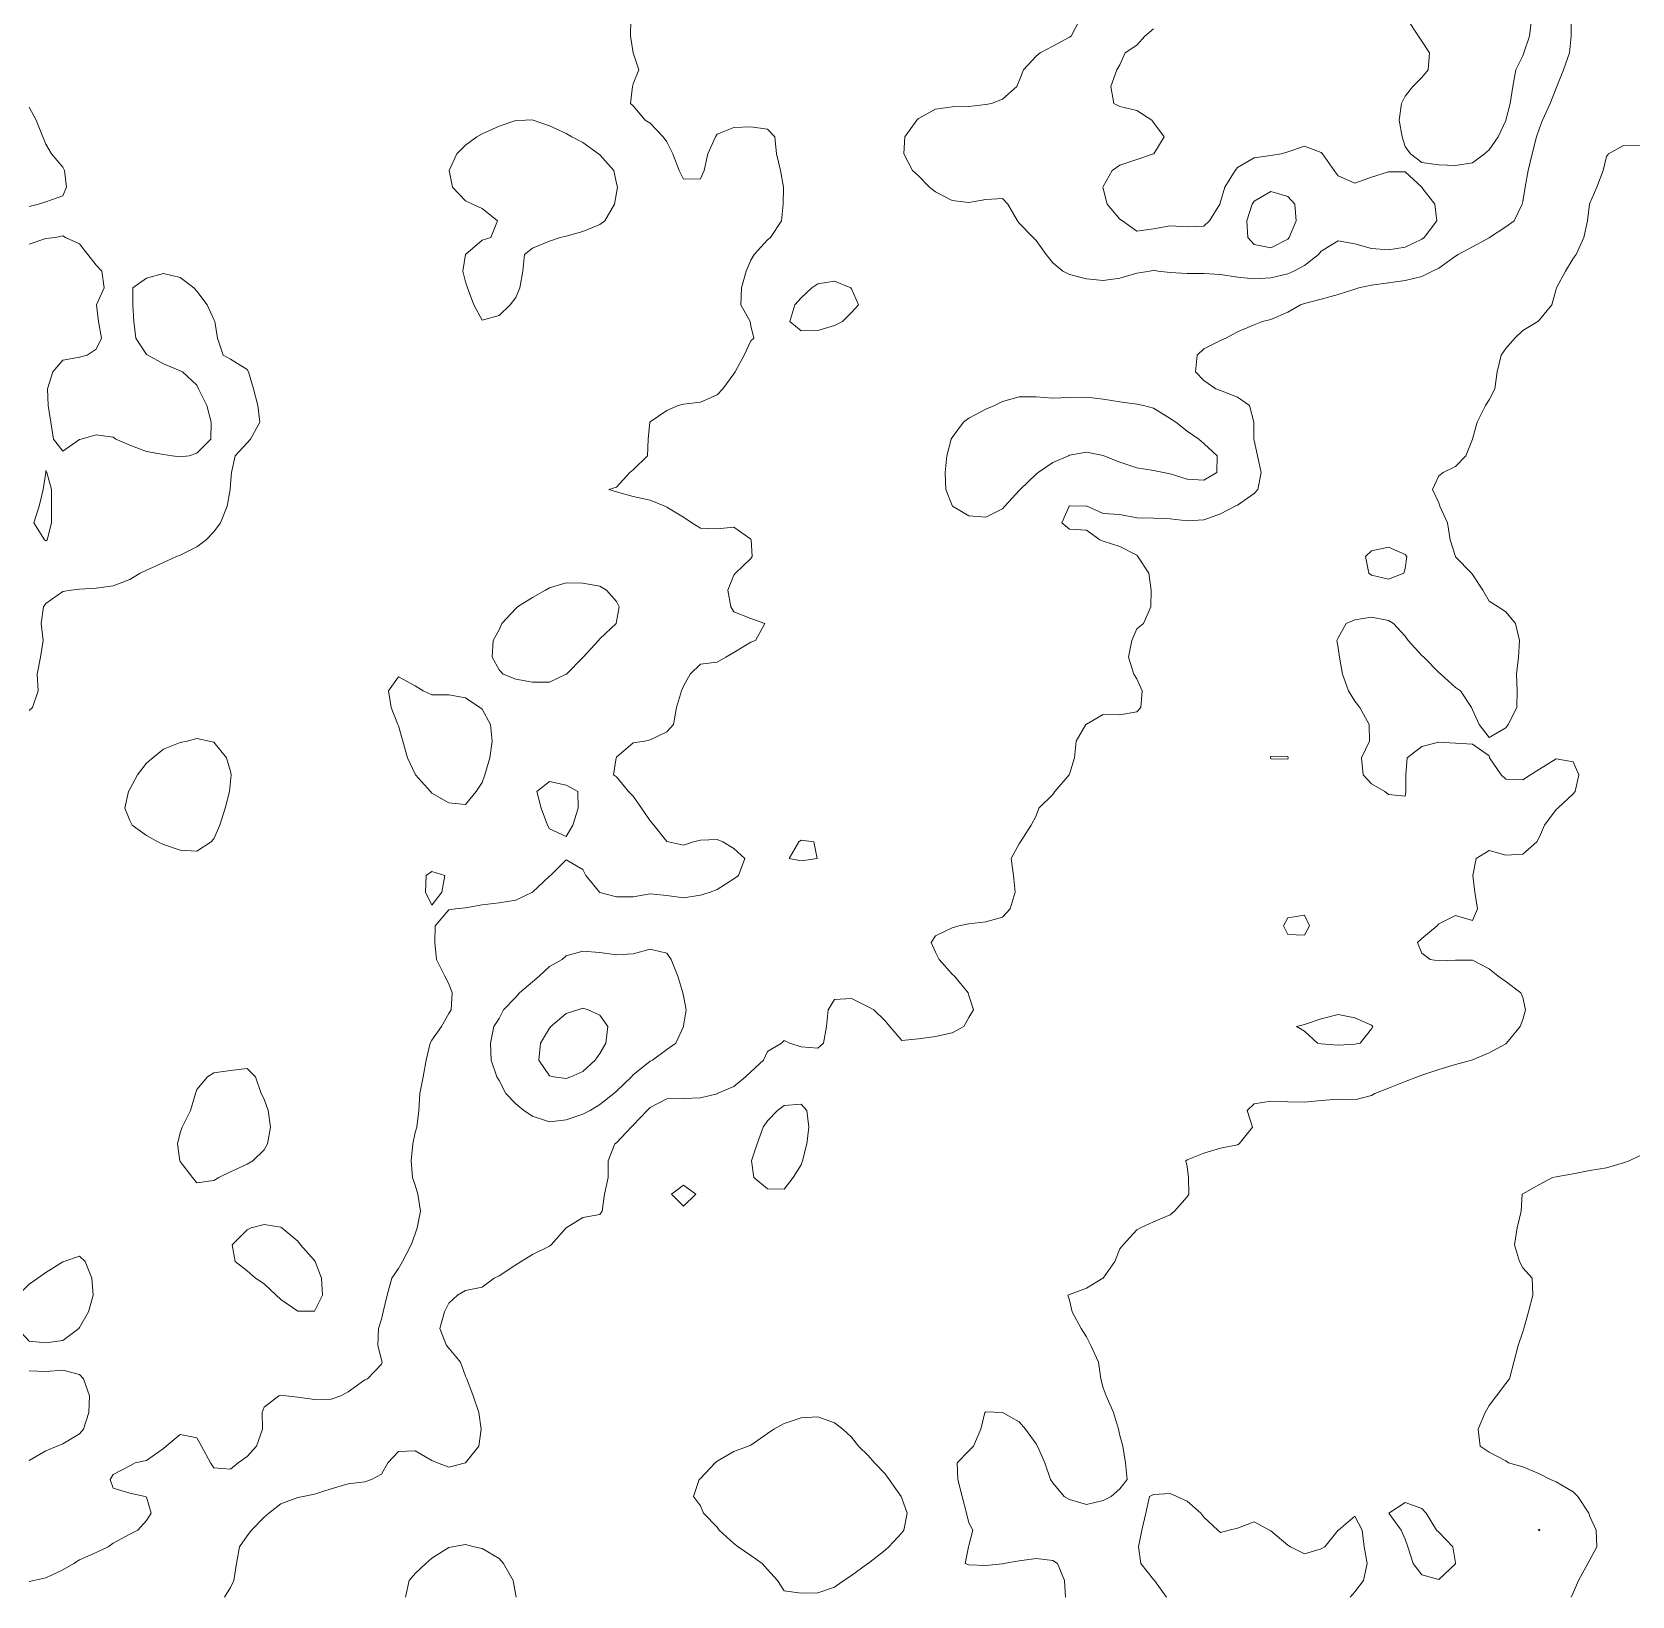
# Model space of a CAD drawing. Header units: centimetres. Extents: x 0 to 642158, y -847 to 649707.
# Drawn here: x 617417.83 to 617465.51, y 620808.78 to 620855.38 of the extents above; entities that cross this region are included whole.
import ezdxf

# ---------------------------------------------------------------- set-up
doc = ezdxf.new("R2010")
doc.units = ezdxf.units.CM
doc.header["$MEASUREMENT"] = 0
doc.layers.add('WAL_topographie 0.5', color=253, linetype='Continuous', lineweight=20)

msp = doc.modelspace()

# ---------------------------------------------------------------- linework, layer by layer
at = {"layer": 'WAL_topographie 0.5'}
for points in [[(617435.679, 620855.75), (617435.671, 620855.25), (617435.75, 620854.75), (617435.75, 620854.75), (617435.917, 620854.25), (617435.75, 620853.833), (617435.729, 620853.75), (617435.663, 620853.25), (617435.75, 620853.174), (617436.102, 620852.75), (617436.25, 620852.662), (617436.64, 620852.25), (617436.75, 620852.101), (617436.925, 620851.75), (617437.12, 620851.25), (617437.25, 620850.989), (617437.75, 620851.003), (617437.865, 620851.25), (617437.97, 620851.75), (617438.202, 620852.25), (617438.25, 620852.336), (617438.75, 620852.535), (617439.25, 620852.55), (617439.75, 620852.481), (617439.966, 620852.25), (617440.021, 620851.75), (617440.138, 620851.25), (617440.223, 620850.75), (617440.218, 620850.25), (617440.171, 620849.75), (617439.843, 620849.25), (617439.75, 620849.187), (617439.35, 620848.75), (617439.25, 620848.579), (617439.116, 620848.25), (617438.973, 620847.75), (617438.956, 620847.25), (617439.231, 620846.75), (617439.25, 620846.625), (617439.34, 620846.25), (617439.25, 620846.175), (617439.051, 620845.75), (617438.787, 620845.25), (617438.75, 620845.19), (617438.418, 620844.75), (617438.25, 620844.57), (617437.75, 620844.351), (617437.25, 620844.287), (617437.088, 620844.25), (617436.75, 620844.096), (617436.25, 620843.759), (617436.24, 620843.75), (617436.193, 620843.25), (617436.172, 620842.75), (617435.75, 620842.335), (617435.644, 620842.25), (617435.25, 620841.82), (617435.019, 620841.75), (617435.25, 620841.675), (617435.75, 620841.537), (617436.25, 620841.427), (617436.692, 620841.25), (617436.75, 620841.224), (617437.25, 620840.92), (617437.492, 620840.75), (617437.75, 620840.595), (617438.25, 620840.57), (617438.75, 620840.623), (617439.25, 620840.265), (617439.26, 620840.25), (617439.295, 620839.75), (617439.25, 620839.688), (617438.794, 620839.25), (617438.75, 620839.193), (617438.566, 620838.75), (617438.655, 620838.25), (617438.75, 620838.106), (617439.25, 620837.905), (617439.673, 620837.75), (617439.388, 620837.25), (617439.25, 620837.199), (617438.75, 620836.886), (617438.506, 620836.75), (617438.25, 620836.603), (617437.75, 620836.542), (617437.446, 620836.25), (617437.25, 620835.89), (617437.189, 620835.75), (617437.038, 620835.25), (617436.949, 620834.75), (617436.75, 620834.53), (617436.25, 620834.288), (617436.083, 620834.25), (617435.75, 620834.199), (617435.25, 620833.77), (617435.235, 620833.75), (617435.165, 620833.25), (617435.25, 620833.19), (617435.61, 620832.75), (617435.75, 620832.61), (617435.992, 620832.25), (617436.25, 620831.879), (617436.359, 620831.75), (617436.75, 620831.262), (617436.8, 620831.25), (617437.25, 620831.147), (617437.54, 620831.25), (617437.75, 620831.299), (617438.25, 620831.32), (617438.414, 620831.25), (617438.75, 620831.053), (617439.072, 620830.75), (617438.887, 620830.25), (617438.75, 620830.145), (617438.25, 620829.83), (617438.037, 620829.75), (617437.75, 620829.658), (617437.25, 620829.586), (617436.75, 620829.654), (617436.25, 620829.698), (617435.75, 620829.616), (617435.25, 620829.616), (617434.75, 620829.744), (617434.742, 620829.75), (617434.337, 620830.25), (617434.25, 620830.422), (617433.75, 620830.718), (617433.282, 620830.25), (617433.25, 620830.224), (617432.75, 620829.75), (617432.75, 620829.75), (617432.25, 620829.511), (617431.75, 620829.43), (617431.25, 620829.378), (617430.75, 620829.28), (617430.45, 620829.25), (617430.25, 620829.226), (617429.842, 620828.75), (617429.833, 620828.25), (617429.888, 620827.75), (617430.137, 620827.25), (617430.25, 620827.02), (617430.355, 620826.75), (617430.32, 620826.25), (617430.25, 620826.135), (617430.039, 620825.75), (617429.75, 620825.346), (617429.695, 620825.25), (617429.577, 620824.75), (617429.49, 620824.25), (617429.394, 620823.75), (617429.365, 620823.25), (617429.298, 620822.75), (617429.25, 620822.59), (617429.179, 620822.25), (617429.132, 620821.75), (617429.175, 620821.25), (617429.25, 620821.02), (617429.333, 620820.75), (617429.405, 620820.25), (617429.31, 620819.75), (617429.25, 620819.578), (617429.131, 620819.25), (617428.875, 620818.75), (617428.75, 620818.542), (617428.555, 620818.25), (617428.413, 620817.75), (617428.299, 620817.25), (617428.25, 620817.03), (617428.155, 620816.75), (617428.142, 620816.25), (617428.25, 620815.824), (617428.27, 620815.75), (617428.25, 620815.686), (617427.835, 620815.25), (617427.75, 620815.226), (617427.25, 620814.869), (617427.039, 620814.75), (617426.75, 620814.651), (617426.25, 620814.642), (617425.75, 620814.711), (617425.396, 620814.75), (617425.25, 620814.767), (617425.185, 620814.75), (617424.75, 620814.409), (617424.689, 620814.25), (617424.698, 620813.75), (617424.52, 620813.25), (617424.25, 620812.943), (617423.973, 620812.75), (617423.75, 620812.56), (617423.25, 620812.601), (617423.157, 620812.75), (617422.888, 620813.25), (617422.75, 620813.494), (617422.25, 620813.598), (617421.833, 620813.25), (617421.75, 620813.177), (617421.25, 620812.821), (617420.906, 620812.75), (617420.75, 620812.661), (617420.25, 620812.401), (617420.159, 620812.25), (617420.25, 620811.993), (617420.75, 620811.846), (617421.208, 620811.75), (617421.25, 620811.733), (617421.384, 620811.25), (617421.25, 620811.034), (617420.986, 620810.75), (617420.75, 620810.622), (617420.25, 620810.361), (617420.106, 620810.25), (617419.75, 620810.085), (617419.25, 620809.863), (617419.085, 620809.75), (617418.75, 620809.56), (617418.25, 620809.33), (617417.888, 620809.25), (617417.75, 620809.213)], [(617463.696, 620855.75), (617463.695, 620855.25), (617463.641, 620854.75), (617463.467, 620854.25), (617463.27, 620853.75), (617463.25, 620853.702), (617463.074, 620853.25), (617462.842, 620852.75), (617462.75, 620852.506), (617462.664, 620852.25), (617462.533, 620851.75), (617462.411, 620851.25), (617462.322, 620850.75), (617462.25, 620850.328), (617462.235, 620850.25), (617461.995, 620849.75), (617461.75, 620849.569), (617461.265, 620849.25), (617461.25, 620849.242), (617460.75, 620848.976), (617460.329, 620848.75), (617460.25, 620848.695), (617459.75, 620848.342), (617459.559, 620848.25), (617459.25, 620848.094), (617458.75, 620847.97), (617458.25, 620847.905), (617457.75, 620847.829), (617457.371, 620847.75), (617457.25, 620847.712), (617456.75, 620847.554), (617456.25, 620847.412), (617455.75, 620847.284), (617455.629, 620847.25), (617455.25, 620847.027), (617454.75, 620846.806), (617454.493, 620846.75), (617454.25, 620846.65), (617453.75, 620846.439), (617453.406, 620846.25), (617453.25, 620846.183), (617452.75, 620845.94), (617452.555, 620845.75), (617452.504, 620845.25), (617452.75, 620844.996), (617453.111, 620844.75), (617453.25, 620844.695), (617453.75, 620844.496), (617454.107, 620844.25), (617454.242, 620843.75), (617454.244, 620843.25), (617454.25, 620843.21), (617454.347, 620842.75), (617454.454, 620842.25), (617454.363, 620841.75), (617454.25, 620841.629), (617453.75, 620841.282), (617453.685, 620841.25), (617453.25, 620841.022), (617452.75, 620840.844), (617452.25, 620840.814), (617451.75, 620840.877), (617451.25, 620840.892), (617450.75, 620840.899), (617450.25, 620841.003), (617449.75, 620841.027), (617449.273, 620841.25), (617449.25, 620841.254), (617448.75, 620841.257), (617448.741, 620841.25), (617448.52, 620840.75), (617448.75, 620840.564), (617449.25, 620840.537), (617449.647, 620840.25), (617449.75, 620840.212), (617450.25, 620840.052), (617450.75, 620839.789), (617450.782, 620839.75), (617451.114, 620839.25), (617451.179, 620838.75), (617451.174, 620838.25), (617450.95, 620837.75), (617450.75, 620837.591), (617450.608, 620837.25), (617450.506, 620836.75), (617450.665, 620836.25), (617450.75, 620836.102), (617450.91, 620835.75), (617450.87, 620835.25), (617450.75, 620835.126), (617450.25, 620835.032), (617449.75, 620835.047), (617449.25, 620834.76), (617449.234, 620834.75), (617448.95, 620834.25), (617448.9, 620833.75), (617448.75, 620833.268), (617448.741, 620833.25), (617448.314, 620832.75), (617448.25, 620832.664), (617447.831, 620832.25), (617447.75, 620832.026), (617447.605, 620831.75), (617447.284, 620831.25), (617447.25, 620831.19), (617447.006, 620830.75), (617447.082, 620830.25), (617447.131, 620829.75), (617446.975, 620829.25), (617446.75, 620829.007), (617446.25, 620828.869), (617445.75, 620828.811), (617445.452, 620828.75), (617445.25, 620828.689), (617444.75, 620828.453), (617444.626, 620828.25), (617444.75, 620827.961), (617444.861, 620827.75), (617445.25, 620827.305), (617445.325, 620827.25), (617445.726, 620826.75), (617445.75, 620826.67), (617445.885, 620826.25), (617445.75, 620826.017), (617445.594, 620825.75), (617445.25, 620825.557), (617444.75, 620825.452), (617444.25, 620825.379), (617443.75, 620825.333), (617443.389, 620825.75), (617443.25, 620825.923), (617442.914, 620826.25), (617442.75, 620826.337), (617442.25, 620826.581), (617441.75, 620826.557), (617441.557, 620826.25), (617441.502, 620825.75), (617441.419, 620825.25), (617441.25, 620825.106), (617440.75, 620825.144), (617440.412, 620825.25), (617440.25, 620825.329), (617440.167, 620825.25), (617439.75, 620825.002), (617439.628, 620824.75), (617439.25, 620824.401), (617439.094, 620824.25), (617438.75, 620823.962), (617438.254, 620823.75), (617438.25, 620823.748), (617437.75, 620823.621), (617437.25, 620823.606), (617436.75, 620823.593), (617436.25, 620823.337), (617436.16, 620823.25), (617435.75, 620822.809), (617435.682, 620822.75), (617435.25, 620822.282), (617435.205, 620822.25), (617435.006, 620821.75), (617435, 620821.25), (617434.892, 620820.75), (617434.821, 620820.25), (617434.75, 620820.15), (617434.25, 620820.061), (617433.75, 620819.75), (617433.75, 620819.75), (617433.302, 620819.25), (617433.25, 620819.204), (617432.75, 620818.954), (617432.406, 620818.75), (617432.25, 620818.653), (617431.75, 620818.323), (617431.603, 620818.25), (617431.25, 620817.98), (617430.75, 620817.884), (617430.51, 620817.75), (617430.25, 620817.505), (617430.121, 620817.25), (617429.988, 620816.75), (617430.186, 620816.25), (617430.25, 620816.171), (617430.6, 620815.75), (617430.75, 620815.332), (617430.79, 620815.25), (617430.976, 620814.75), (617431.151, 620814.25), (617431.215, 620813.75), (617431.144, 620813.25), (617430.754, 620812.75), (617430.75, 620812.747), (617430.25, 620812.627), (617429.919, 620812.75), (617429.75, 620812.816), (617429.25, 620813.107), (617428.75, 620813.09), (617428.438, 620812.75), (617428.25, 620812.417), (617427.954, 620812.25), (617427.75, 620812.19), (617427.25, 620812.129), (617426.75, 620811.973), (617426.25, 620811.813), (617425.917, 620811.75), (617425.75, 620811.716), (617425.25, 620811.528), (617424.888, 620811.25), (617424.75, 620811.128), (617424.372, 620810.75), (617424.25, 620810.572), (617424.021, 620810.25), (617423.923, 620809.75), (617423.85, 620809.25), (617423.75, 620809.042), (617423.566, 620808.75)], [(617455.43, 620848.25), (617455.25, 620848.175), (617454.75, 620848.048), (617454.25, 620848.022), (617453.75, 620848.074), (617453.25, 620848.153), (617452.75, 620848.185), (617452.25, 620848.177), (617451.75, 620848.209), (617451.386, 620848.25), (617451.25, 620848.277), (617451.138, 620848.25), (617450.75, 620848.196), (617450.25, 620848.04), (617449.75, 620847.969), (617449.25, 620848.018), (617448.75, 620848.155), (617448.544, 620848.25), (617448.25, 620848.5), (617448.052, 620848.75), (617447.75, 620849.165), (617447.662, 620849.25), (617447.25, 620849.681), (617447.197, 620849.75), (617446.906, 620850.25), (617446.75, 620850.413), (617446.25, 620850.387), (617445.75, 620850.294), (617445.25, 620850.352), (617444.75, 620850.618), (617444.576, 620850.75), (617444.25, 620851.093), (617444.069, 620851.25), (617443.816, 620851.75), (617443.84, 620852.25), (617444.196, 620852.75), (617444.25, 620852.795), (617444.75, 620853.078), (617445.25, 620853.149), (617445.75, 620853.152), (617446.25, 620853.211), (617446.42, 620853.25), (617446.75, 620853.371), (617447.18, 620853.75), (617447.25, 620853.917), (617447.374, 620854.25), (617447.75, 620854.66), (617447.87, 620854.75), (617448.25, 620854.954), (617448.75, 620855.222), (617448.795, 620855.25), (617449.052, 620855.75)], [(617461.116, 620851.75), (617460.75, 620851.478), (617460.25, 620851.401), (617459.75, 620851.418), (617459.25, 620851.486), (617458.91, 620851.75), (617458.75, 620851.96), (617458.659, 620852.25), (617458.568, 620852.75), (617458.64, 620853.25), (617458.75, 620853.465), (617458.981, 620853.75), (617459.25, 620854.024), (617459.431, 620854.25), (617459.47, 620854.75), (617459.25, 620855.102), (617459.146, 620855.25), (617458.815, 620855.75)], [(617462.51, 620855.75), (617462.458, 620855.25), (617462.287, 620854.75), (617462.25, 620854.664), (617462.05, 620854.25), (617461.958, 620853.75), (617461.877, 620853.25), (617461.753, 620852.75), (617461.75, 620852.743), (617461.518, 620852.25), (617461.25, 620851.861), (617461.116, 620851.75)], [(617451.25, 620855.469), (617450.99, 620855.25), (617450.75, 620854.984), (617450.41, 620854.75), (617450.25, 620854.397), (617450.157, 620854.25), (617449.978, 620853.75), (617450.067, 620853.25), (617450.25, 620853.16), (617450.75, 620853.032), (617451.196, 620852.75), (617451.25, 620852.683), (617451.571, 620852.25), (617451.257, 620851.75), (617451.25, 620851.747), (617450.75, 620851.575), (617450.25, 620851.408), (617450.022, 620851.25), (617449.75, 620850.773), (617449.738, 620850.75), (617449.75, 620850.715), (617449.872, 620850.25), (617450.25, 620849.799), (617450.322, 620849.75), (617450.75, 620849.446), (617451.25, 620849.513), (617451.75, 620849.604), (617452.25, 620849.568), (617452.75, 620849.588), (617452.922, 620849.75), (617453.225, 620850.25), (617453.25, 620850.318), (617453.373, 620850.75), (617453.68, 620851.25), (617453.75, 620851.335), (617454.25, 620851.627), (617454.75, 620851.698), (617455.052, 620851.75), (617455.25, 620851.807), (617455.75, 620851.975), (617456.25, 620851.787), (617456.282, 620851.75), (617456.634, 620851.25), (617456.75, 620851.086), (617457.25, 620850.876), (617457.75, 620851.048), (617458.25, 620851.206), (617458.75, 620851.212), (617459.244, 620850.75), (617459.25, 620850.744), (617459.629, 620850.25), (617459.691, 620849.75), (617459.317, 620849.25), (617459.25, 620849.204), (617458.75, 620848.968), (617458.25, 620848.887), (617457.75, 620848.927), (617457.25, 620849.063), (617456.75, 620849.156), (617456.25, 620848.848), (617456.17, 620848.75), (617455.75, 620848.422), (617455.43, 620848.25)], [(617417.75, 620853.139), (617417.96, 620852.75), (617418.152, 620852.25), (617418.25, 620852.029), (617418.418, 620851.75), (617418.75, 620851.346), (617418.806, 620851.25), (617418.867, 620850.75), (617418.75, 620850.495), (617418.25, 620850.318), (617418.026, 620850.25), (617417.75, 620850.173)], [(617432.078, 620847.25), (617431.75, 620846.929), (617431.25, 620846.79), (617430.996, 620847.25), (617430.807, 620847.75), (617430.75, 620847.931), (617430.673, 620848.25), (617430.75, 620848.75), (617430.75, 620848.75), (617431.25, 620849.175), (617431.505, 620849.25), (617431.707, 620849.75), (617431.25, 620850.113), (617430.964, 620850.25), (617430.75, 620850.345), (617430.367, 620850.75), (617430.267, 620851.25), (617430.49, 620851.75), (617430.75, 620852.007), (617431.088, 620852.25), (617431.25, 620852.344), (617431.75, 620852.573), (617432.25, 620852.741), (617432.536, 620852.75), (617432.75, 620852.763), (617432.766, 620852.75), (617433.25, 620852.578), (617433.75, 620852.354), (617433.918, 620852.25), (617434.25, 620852.079), (617434.713, 620851.75), (617434.75, 620851.713), (617435.171, 620851.25), (617435.25, 620850.861), (617435.278, 620850.75), (617435.25, 620850.583), (617435.191, 620850.25), (617434.903, 620849.75), (617434.75, 620849.636), (617434.25, 620849.432), (617433.75, 620849.292), (617433.574, 620849.25), (617433.25, 620849.141), (617432.75, 620848.938), (617432.51, 620848.75), (617432.457, 620848.25), (617432.366, 620847.75), (617432.25, 620847.469), (617432.078, 620847.25)], [(617465.75, 620852), (617465.25, 620851.993), (617464.803, 620851.75), (617464.75, 620851.667), (617464.652, 620851.25), (617464.464, 620850.75), (617464.25, 620850.276), (617464.245, 620850.25), (617464.179, 620849.75), (617464.073, 620849.25), (617463.839, 620848.75), (617463.75, 620848.627), (617463.525, 620848.25), (617463.257, 620847.75), (617463.25, 620847.717), (617463.115, 620847.25), (617462.75, 620846.798), (617462.697, 620846.75), (617462.25, 620846.484), (617462.019, 620846.25), (617461.75, 620845.948), (617461.608, 620845.75), (617461.491, 620845.25), (617461.421, 620844.75), (617461.25, 620844.417), (617461.139, 620844.25), (617460.891, 620843.75), (617460.75, 620843.25), (617460.75, 620843.25), (617460.553, 620842.75), (617460.25, 620842.427), (617459.883, 620842.25), (617459.75, 620842.15), (617459.568, 620841.75), (617459.75, 620841.35), (617459.783, 620841.25), (617460.007, 620840.75), (617460.093, 620840.25), (617460.246, 620839.75), (617460.25, 620839.743), (617460.728, 620839.25), (617460.75, 620839.214), (617461.066, 620838.75), (617461.25, 620838.423), (617461.519, 620838.25), (617461.75, 620838.098), (617462.036, 620837.75), (617462.16, 620837.25), (617462.126, 620836.75), (617462.065, 620836.25), (617462.088, 620835.75), (617462.075, 620835.25), (617461.818, 620834.75), (617461.75, 620834.65), (617461.25, 620834.357), (617460.954, 620834.75), (617460.75, 620835.182), (617460.727, 620835.25), (617460.401, 620835.75), (617460.25, 620835.849), (617459.807, 620836.25), (617459.75, 620836.297), (617459.301, 620836.75), (617459.25, 620836.804), (617458.843, 620837.25), (617458.75, 620837.382), (617458.401, 620837.75), (617458.25, 620837.846), (617457.75, 620837.94), (617457.25, 620837.863), (617456.991, 620837.75), (617456.75, 620837.323), (617456.714, 620837.25), (617456.75, 620837.031), (617456.79, 620836.75), (617456.88, 620836.25), (617457.057, 620835.75), (617457.25, 620835.439), (617457.399, 620835.25), (617457.672, 620834.75), (617457.683, 620834.25), (617457.445, 620833.75), (617457.5, 620833.25), (617457.75, 620832.983), (617458.146, 620832.75), (617458.25, 620832.665), (617458.75, 620832.607), (617458.77, 620832.75), (617458.772, 620833.25), (617458.804, 620833.75), (617459.25, 620834.091), (617459.75, 620834.224), (617460.25, 620834.189), (617460.75, 620834.159), (617461.25, 620833.809), (617461.262, 620833.75), (617461.606, 620833.25), (617461.75, 620833.121), (617462.25, 620833.093), (617462.479, 620833.25), (617462.75, 620833.417), (617463.25, 620833.72), (617463.75, 620833.632), (617463.919, 620833.25), (617463.813, 620832.75), (617463.75, 620832.679), (617463.3, 620832.25), (617463.25, 620832.218), (617462.904, 620831.75), (617462.75, 620831.396), (617462.676, 620831.25), (617462.25, 620830.879), (617461.75, 620830.852), (617461.25, 620830.997), (617460.86, 620830.75), (617460.76, 620830.25), (617460.829, 620829.75), (617460.904, 620829.25), (617460.75, 620828.912), (617460.25, 620829.054), (617459.75, 620828.808), (617459.701, 620828.75), (617459.25, 620828.373), (617459.119, 620828.25), (617459.25, 620827.936), (617459.493, 620827.75), (617459.75, 620827.707), (617460.25, 620827.728), (617460.75, 620827.727), (617461.25, 620827.469), (617461.522, 620827.25), (617461.75, 620827.094), (617462.197, 620826.75), (617462.25, 620826.613), (617462.333, 620826.25), (617462.25, 620825.954), (617462.18, 620825.75), (617461.767, 620825.25), (617461.75, 620825.238), (617461.25, 620824.965), (617460.75, 620824.76), (617460.724, 620824.75), (617460.25, 620824.618), (617459.75, 620824.467), (617459.25, 620824.301), (617459.113, 620824.25), (617458.75, 620824.116), (617458.25, 620823.915), (617457.848, 620823.75), (617457.75, 620823.692), (617457.25, 620823.569), (617456.75, 620823.587), (617456.25, 620823.548), (617455.75, 620823.491), (617455.25, 620823.502), (617454.75, 620823.526), (617454.25, 620823.443), (617454.043, 620823.25), (617454.202, 620822.75), (617453.8, 620822.25), (617453.75, 620822.225), (617453.25, 620822.121), (617452.75, 620821.981), (617452.25, 620821.779), (617452.214, 620821.75), (617452.25, 620821.583), (617452.293, 620821.25), (617452.302, 620820.75), (617452.25, 620820.68), (617451.88, 620820.25), (617451.75, 620820.142), (617451.25, 620819.929), (617450.865, 620819.75), (617450.75, 620819.692), (617450.346, 620819.25), (617450.25, 620819.122), (617450.1, 620818.75), (617449.75, 620818.257), (617449.739, 620818.25), (617449.25, 620817.959), (617448.75, 620817.767), (617448.702, 620817.75), (617448.75, 620817.6), (617448.825, 620817.25), (617449.098, 620816.75), (617449.25, 620816.507), (617449.38, 620816.25), (617449.608, 620815.75), (617449.681, 620815.25), (617449.75, 620814.99), (617449.836, 620814.75), (617450.056, 620814.25), (617450.211, 620813.75), (617450.25, 620813.568), (617450.335, 620813.25), (617450.417, 620812.75), (617450.463, 620812.25), (617450.25, 620811.976), (617449.988, 620811.75), (617449.75, 620811.625), (617449.25, 620811.511), (617448.75, 620811.657), (617448.586, 620811.75), (617448.25, 620812.16), (617448.177, 620812.25), (617448.016, 620812.75), (617447.794, 620813.25), (617447.75, 620813.319), (617447.439, 620813.75), (617447.25, 620813.968), (617446.75, 620814.25), (617446.749, 620814.25), (617446.25, 620814.269), (617446.229, 620814.25), (617446.102, 620813.75), (617445.889, 620813.25), (617445.75, 620813.111), (617445.399, 620812.75), (617445.419, 620812.25), (617445.551, 620811.75), (617445.679, 620811.25), (617445.75, 620810.962), (617445.867, 620810.75), (617445.75, 620810.292), (617445.74, 620810.25), (617445.643, 620809.75), (617445.75, 620809.709), (617446.25, 620809.696), (617446.75, 620809.746), (617446.778, 620809.75), (617447.25, 620809.831), (617447.75, 620809.904), (617448.25, 620809.839), (617448.387, 620809.75), (617448.597, 620809.25), (617448.625, 620808.75)], [(617455.291, 620849.25), (617455.25, 620849.207), (617454.75, 620848.948), (617454.25, 620849.042), (617454.063, 620849.25), (617454.032, 620849.75), (617454.19, 620850.25), (617454.25, 620850.338), (617454.75, 620850.619), (617455.25, 620850.473), (617455.459, 620850.25), (617455.505, 620849.75), (617455.291, 620849.25)], [(617417.75, 620849.056), (617418.25, 620849.225), (617418.531, 620849.25), (617418.75, 620849.306), (617418.833, 620849.25), (617419.25, 620849.066), (617419.498, 620848.75), (617419.75, 620848.429), (617419.918, 620848.25), (617419.98, 620847.75), (617419.758, 620847.25), (617419.811, 620846.75), (617419.902, 620846.25), (617419.75, 620845.927), (617419.476, 620845.75), (617419.25, 620845.692), (617418.75, 620845.597), (617418.456, 620845.25), (617418.294, 620844.75), (617418.32, 620844.25), (617418.398, 620843.75), (617418.478, 620843.25), (617418.75, 620842.89), (617419.25, 620843.234), (617419.303, 620843.25), (617419.75, 620843.379), (617420.25, 620843.305), (617420.334, 620843.25), (617420.75, 620843.064), (617421.25, 620842.88), (617421.75, 620842.793), (617422.007, 620842.75), (617422.25, 620842.72), (617422.516, 620842.75), (617422.75, 620842.83), (617423.161, 620843.25), (617423.173, 620843.75), (617423.041, 620844.25), (617422.797, 620844.75), (617422.75, 620844.854), (617422.318, 620845.25), (617422.25, 620845.278), (617421.75, 620845.491), (617421.283, 620845.75), (617421.25, 620845.771), (617420.926, 620846.25), (617420.871, 620846.75), (617420.838, 620847.25), (617420.842, 620847.75), (617421.25, 620848.046), (617421.75, 620848.183), (617422.25, 620848.061), (617422.659, 620847.75), (617422.75, 620847.658), (617423.057, 620847.25), (617423.25, 620846.809), (617423.28, 620846.75), (617423.366, 620846.25), (617423.526, 620845.75), (617423.75, 620845.627), (617424.25, 620845.317), (617424.288, 620845.25), (617424.437, 620844.75), (617424.563, 620844.25), (617424.619, 620843.75), (617424.344, 620843.25), (617424.25, 620843.141), (617423.891, 620842.75), (617423.78, 620842.25), (617423.75, 620841.904), (617423.743, 620841.75), (617423.654, 620841.25), (617423.452, 620840.75), (617423.25, 620840.489), (617423.024, 620840.25), (617422.75, 620840.042), (617422.25, 620839.795), (617422.14, 620839.75), (617421.75, 620839.567), (617421.25, 620839.339), (617421.061, 620839.25), (617420.75, 620839.064), (617420.25, 620838.88), (617419.75, 620838.81), (617419.25, 620838.776), (617419, 620838.75), (617418.75, 620838.708), (617418.25, 620838.35), (617418.18, 620838.25), (617418.111, 620837.75), (617418.17, 620837.25), (617418.088, 620836.75), (617417.987, 620836.25), (617418.02, 620835.75), (617417.848, 620835.25), (617417.75, 620835.159)], [(617441.988, 620846.75), (617441.75, 620846.636), (617441.25, 620846.488), (617440.75, 620846.472), (617440.41, 620846.75), (617440.559, 620847.25), (617440.75, 620847.459), (617441.066, 620847.75), (617441.25, 620847.871), (617441.75, 620847.949), (617442.233, 620847.75), (617442.25, 620847.724), (617442.46, 620847.25), (617442.25, 620847.017), (617441.988, 620846.75)], [(617446.82, 620841.25), (617446.75, 620841.172), (617446.25, 620840.922), (617445.75, 620840.959), (617445.262, 620841.25), (617445.25, 620841.266), (617445.061, 620841.75), (617445.042, 620842.25), (617445.092, 620842.75), (617445.22, 620843.25), (617445.25, 620843.298), (617445.584, 620843.75), (617445.75, 620843.873), (617446.25, 620844.139), (617446.51, 620844.25), (617446.75, 620844.368), (617447.25, 620844.505), (617447.75, 620844.511), (617448.25, 620844.472), (617448.75, 620844.488), (617449.25, 620844.5), (617449.75, 620844.441), (617450.25, 620844.355), (617450.75, 620844.292), (617450.949, 620844.25), (617451.25, 620844.174), (617451.75, 620843.863), (617451.912, 620843.75), (617452.25, 620843.483), (617452.605, 620843.25), (617452.75, 620843.12), (617453.15, 620842.75), (617453.142, 620842.25), (617452.75, 620842.028), (617452.25, 620842.052), (617451.75, 620842.212), (617451.545, 620842.25), (617451.25, 620842.312), (617450.75, 620842.394), (617450.25, 620842.561), (617449.775, 620842.75), (617449.75, 620842.761), (617449.25, 620842.86), (617448.75, 620842.77), (617448.714, 620842.75), (617448.25, 620842.547), (617447.812, 620842.25), (617447.75, 620842.199), (617447.274, 620841.75), (617447.25, 620841.719), (617446.82, 620841.25)], [(617418.25, 620840.213), (617418.283, 620840.25), (617418.411, 620840.75), (617418.413, 620841.25), (617418.414, 620841.75), (617418.272, 620842.25), (617418.25, 620842.313), (617418.244, 620842.25), (617418.169, 620841.75), (617418.043, 620841.25), (617417.89, 620840.75), (617418.207, 620840.25), (617418.25, 620840.213)], [(617458.709, 620839.25), (617458.25, 620839.077), (617457.75, 620839.196), (617457.669, 620839.25), (617457.568, 620839.75), (617457.75, 620839.917), (617458.25, 620840.032), (617458.75, 620839.813), (617458.802, 620839.75), (617458.75, 620839.389), (617458.709, 620839.25)], [(617433.757, 620836.25), (617433.75, 620836.241), (617433.25, 620836.007), (617432.75, 620836.008), (617432.25, 620836.099), (617431.871, 620836.25), (617431.75, 620836.378), (617431.549, 620836.75), (617431.575, 620837.25), (617431.75, 620837.571), (617431.838, 620837.75), (617432.25, 620838.205), (617432.304, 620838.25), (617432.75, 620838.528), (617433.137, 620838.75), (617433.25, 620838.815), (617433.75, 620838.963), (617434.25, 620838.961), (617434.75, 620838.87), (617434.949, 620838.75), (617435.25, 620838.406), (617435.326, 620838.25), (617435.25, 620837.813), (617435.239, 620837.75), (617434.75, 620837.299), (617434.713, 620837.25), (617434.253, 620836.75), (617434.25, 620836.746), (617433.757, 620836.25)], [(617431.072, 620832.75), (617430.75, 620832.363), (617430.25, 620832.409), (617429.75, 620832.705), (617429.706, 620832.75), (617429.262, 620833.25), (617429.25, 620833.271), (617429.02, 620833.75), (617428.884, 620834.25), (617428.75, 620834.708), (617428.735, 620834.75), (617428.54, 620835.25), (617428.461, 620835.75), (617428.75, 620836.164), (617429.25, 620835.9), (617429.49, 620835.75), (617429.75, 620835.631), (617430.25, 620835.63), (617430.75, 620835.544), (617431.18, 620835.25), (617431.25, 620835.198), (617431.491, 620834.75), (617431.547, 620834.25), (617431.477, 620833.75), (617431.331, 620833.25), (617431.25, 620833.015), (617431.072, 620832.75)], [(617423.17, 620831.25), (617422.75, 620830.972), (617422.25, 620831), (617421.75, 620831.168), (617421.58, 620831.25), (617421.25, 620831.436), (617420.822, 620831.75), (617420.75, 620831.888), (617420.601, 620832.25), (617420.711, 620832.75), (617420.75, 620832.82), (617420.981, 620833.25), (617421.25, 620833.595), (617421.436, 620833.75), (617421.75, 620834.014), (617422.25, 620834.205), (617422.453, 620834.25), (617422.75, 620834.33), (617423.115, 620834.25), (617423.25, 620834.222), (617423.632, 620833.75), (617423.75, 620833.348), (617423.767, 620833.25), (617423.75, 620833.046), (617423.721, 620832.75), (617423.587, 620832.25), (617423.431, 620831.75), (617423.25, 620831.343), (617423.17, 620831.25)], [(617455.266, 620833.75), (617455.25, 620833.709), (617454.75, 620833.719), (617454.734, 620833.75), (617454.75, 620833.798), (617455.25, 620833.792), (617455.266, 620833.75)], [(617433.75, 620831.414), (617433.949, 620831.75), (617434.105, 620832.25), (617434.097, 620832.75), (617433.75, 620832.939), (617433.25, 620833.045), (617432.877, 620832.75), (617433.004, 620832.25), (617433.194, 620831.75), (617433.25, 620831.642), (617433.75, 620831.414)], [(617441.225, 620830.75), (617440.75, 620830.68), (617440.398, 620830.75), (617440.68, 620831.25), (617440.75, 620831.296), (617441.125, 620831.25), (617441.225, 620830.75)], [(617429.75, 620829.365), (617430.044, 620829.75), (617430.139, 620830.25), (617429.75, 620830.367), (617429.583, 620830.25), (617429.558, 620829.75), (617429.75, 620829.365)], [(617455.75, 620828.466), (617455.9, 620828.75), (617455.75, 620829.068), (617455.25, 620828.982), (617455.12, 620828.75), (617455.25, 620828.49), (617455.75, 620828.466)], [(617434.462, 620823.25), (617434.25, 620823.138), (617433.75, 620822.966), (617433.25, 620822.914), (617432.75, 620823.08), (617432.487, 620823.25), (617432.25, 620823.449), (617431.953, 620823.75), (617431.75, 620824.137), (617431.684, 620824.25), (617431.513, 620824.75), (617431.494, 620825.25), (617431.597, 620825.75), (617431.75, 620825.988), (617431.881, 620826.25), (617432.25, 620826.626), (617432.36, 620826.75), (617432.75, 620827.082), (617432.944, 620827.25), (617433.25, 620827.537), (617433.632, 620827.75), (617433.75, 620827.852), (617434.25, 620827.989), (617434.75, 620827.952), (617435.25, 620827.882), (617435.75, 620827.913), (617436.25, 620828.051), (617436.75, 620827.932), (617436.882, 620827.75), (617437.076, 620827.25), (617437.23, 620826.75), (617437.25, 620826.659), (617437.322, 620826.25), (617437.25, 620825.768), (617437.247, 620825.75), (617437.013, 620825.25), (617436.75, 620825.061), (617436.325, 620824.75), (617436.25, 620824.712), (617435.75, 620824.308), (617435.692, 620824.25), (617435.25, 620823.827), (617435.167, 620823.75), (617434.75, 620823.421), (617434.462, 620823.25)], [(617433.889, 620824.25), (617433.75, 620824.2), (617433.384, 620824.25), (617433.25, 620824.282), (617432.934, 620824.75), (617432.981, 620825.25), (617433.25, 620825.695), (617433.296, 620825.75), (617433.75, 620826.137), (617434.097, 620826.25), (617434.25, 620826.292), (617434.41, 620826.25), (617434.75, 620826.09), (617434.992, 620825.75), (617434.931, 620825.25), (617434.75, 620824.943), (617434.616, 620824.75), (617434.25, 620824.413), (617433.889, 620824.25)], [(617457.407, 620825.25), (617457.25, 620825.219), (617456.75, 620825.196), (617456.25, 620825.23), (617456.137, 620825.25), (617455.75, 620825.614), (617455.513, 620825.75), (617455.75, 620825.812), (617456.25, 620825.979), (617456.75, 620826.104), (617457.25, 620826.006), (617457.75, 620825.794), (617457.785, 620825.75), (617457.75, 620825.679), (617457.407, 620825.25)], [(617423.25, 620821.165), (617423.399, 620821.25), (617423.75, 620821.424), (617424.25, 620821.648), (617424.419, 620821.75), (617424.75, 620822.077), (617424.854, 620822.25), (617424.939, 620822.75), (617424.87, 620823.25), (617424.75, 620823.588), (617424.662, 620823.75), (617424.495, 620824.25), (617424.25, 620824.495), (617423.75, 620824.442), (617423.25, 620824.371), (617423.068, 620824.25), (617422.75, 620823.872), (617422.71, 620823.75), (617422.561, 620823.25), (617422.31, 620822.75), (617422.25, 620822.583), (617422.166, 620822.25), (617422.239, 620821.75), (617422.25, 620821.729), (617422.614, 620821.25), (617422.75, 620821.092), (617423.25, 620821.165)], [(617440.515, 620821.25), (617440.25, 620820.905), (617439.75, 620820.909), (617439.343, 620821.25), (617439.277, 620821.75), (617439.437, 620822.25), (617439.618, 620822.75), (617439.75, 620822.941), (617440.048, 620823.25), (617440.25, 620823.399), (617440.75, 620823.433), (617440.919, 620823.25), (617440.976, 620822.75), (617440.924, 620822.25), (617440.79, 620821.75), (617440.75, 620821.631), (617440.515, 620821.25)], [(617465.75, 620821.904), (617465.424, 620821.75), (617465.25, 620821.688), (617464.75, 620821.54), (617464.25, 620821.458), (617463.75, 620821.365), (617463.25, 620821.269), (617463.136, 620821.25), (617462.75, 620821.045), (617462.25, 620820.763), (617462.232, 620820.75), (617462.201, 620820.25), (617462.081, 620819.75), (617462.01, 620819.25), (617462.151, 620818.75), (617462.25, 620818.558), (617462.529, 620818.25), (617462.55, 620817.75), (617462.426, 620817.25), (617462.288, 620816.75), (617462.25, 620816.65), (617462.116, 620816.25), (617461.991, 620815.75), (617461.862, 620815.25), (617461.75, 620815.116), (617461.473, 620814.75), (617461.25, 620814.455), (617461.13, 620814.25), (617460.921, 620813.75), (617460.983, 620813.25), (617461.25, 620813.068), (617461.75, 620812.806), (617461.827, 620812.75), (617462.25, 620812.63), (617462.75, 620812.419), (617463.08, 620812.25), (617463.25, 620812.186), (617463.75, 620811.891), (617463.89, 620811.75), (617464.217, 620811.25), (617464.25, 620811.152), (617464.439, 620810.75), (617464.463, 620810.25), (617464.25, 620809.86), (617464.192, 620809.75), (617463.916, 620809.25), (617463.75, 620808.875), (617463.69, 620808.75)], [(617437.616, 620820.75), (617437.25, 620820.401), (617436.884, 620820.75), (617437.25, 620821.018), (617437.616, 620820.75)], [(617426.488, 620817.75), (617426.25, 620817.273), (617425.75, 620817.272), (617425.25, 620817.621), (617425.109, 620817.75), (617424.75, 620818.086), (617424.494, 620818.25), (617424.25, 620818.473), (617423.883, 620818.75), (617423.803, 620819.25), (617424.25, 620819.694), (617424.363, 620819.75), (617424.75, 620819.851), (617425.25, 620819.769), (617425.276, 620819.75), (617425.75, 620819.358), (617425.839, 620819.25), (617426.25, 620818.774), (617426.269, 620818.75), (617426.462, 620818.25), (617426.488, 620817.75)], [(617419.227, 620816.75), (617418.75, 620816.395), (617418.25, 620816.328), (617417.75, 620816.375), (617417.399, 620816.75), (617417.273, 620817.25), (617417.426, 620817.75), (617417.75, 620818.074), (617418.006, 620818.25), (617418.25, 620818.424), (617418.75, 620818.742), (617418.786, 620818.75), (617419.25, 620818.904), (617419.417, 620818.75), (617419.613, 620818.25), (617419.652, 620817.75), (617419.521, 620817.25), (617419.25, 620816.779), (617419.227, 620816.75)], [(617417.75, 620815.493), (617418.25, 620815.47), (617418.75, 620815.508), (617419.25, 620815.381), (617419.367, 620815.25), (617419.551, 620814.75), (617419.531, 620814.25), (617419.366, 620813.75), (617419.25, 620813.617), (617418.75, 620813.318), (617418.587, 620813.25), (617418.25, 620813.11), (617417.75, 620812.82)], [(617442.02, 620809.25), (617441.75, 620809.045), (617441.25, 620808.876), (617440.75, 620808.868), (617440.25, 620808.938), (617440.042, 620809.25), (617439.75, 620809.577), (617439.593, 620809.75), (617439.25, 620809.99), (617438.874, 620810.25), (617438.75, 620810.344), (617438.312, 620810.75), (617438.25, 620810.83), (617437.844, 620811.25), (617437.75, 620811.47), (617437.547, 620811.75), (617437.712, 620812.25), (617437.75, 620812.28), (617438.193, 620812.75), (617438.25, 620812.798), (617438.75, 620813.085), (617439.169, 620813.25), (617439.25, 620813.282), (617439.75, 620813.628), (617439.933, 620813.75), (617440.25, 620813.927), (617440.75, 620814.089), (617441.25, 620814.121), (617441.75, 620813.941), (617441.99, 620813.75), (617442.25, 620813.511), (617442.458, 620813.25), (617442.75, 620812.966), (617442.933, 620812.75), (617443.25, 620812.426), (617443.375, 620812.25), (617443.728, 620811.75), (617443.75, 620811.703), (617443.915, 620811.25), (617443.814, 620810.75), (617443.75, 620810.667), (617443.363, 620810.25), (617443.25, 620810.147), (617442.75, 620809.757), (617442.741, 620809.75), (617442.25, 620809.399), (617442.02, 620809.25)], [(617451.64, 620808.75), (617451.28, 620809.25), (617451.25, 620809.274), (617450.87, 620809.75), (617450.8, 620810.25), (617450.898, 620810.75), (617451.017, 620811.25), (617451.129, 620811.75), (617451.25, 620811.808), (617451.75, 620811.836), (617451.95, 620811.75), (617452.25, 620811.612), (617452.662, 620811.25), (617452.75, 620811.137), (617453.166, 620810.75), (617453.25, 620810.679), (617453.5, 620810.75), (617453.75, 620810.81), (617454.25, 620810.994), (617454.704, 620810.75), (617454.75, 620810.73), (617455.25, 620810.294), (617455.33, 620810.25), (617455.75, 620810.043), (617456.25, 620810.187), (617456.353, 620810.25), (617456.75, 620810.745), (617456.765, 620810.75), (617457.25, 620811.162), (617457.467, 620810.75), (617457.527, 620810.25), (617457.617, 620809.75), (617457.51, 620809.25), (617457.25, 620808.91), (617457.109, 620808.75)], [(617460.252, 620809.75), (617460.25, 620809.743), (617459.75, 620809.273), (617459.25, 620809.413), (617458.983, 620809.75), (617458.828, 620810.25), (617458.75, 620810.476), (617458.633, 620810.75), (617458.259, 620811.25), (617458.75, 620811.57), (617459.25, 620811.387), (617459.37, 620811.25), (617459.683, 620810.75), (617459.75, 620810.689), (617460.164, 620810.25), (617460.25, 620809.776), (617460.252, 620809.75)], [(617462.759, 620810.75), (617462.75, 620810.734), (617462.709, 620810.75), (617462.75, 620810.774), (617462.759, 620810.75)], [(617428.958, 620808.75), (617429.074, 620809.25), (617429.25, 620809.458), (617429.573, 620809.75), (617429.75, 620809.912), (617430.25, 620810.229), (617430.368, 620810.25), (617430.75, 620810.322), (617431.004, 620810.25), (617431.25, 620810.204), (617431.75, 620809.905), (617431.883, 620809.75), (617432.17, 620809.25), (617432.25, 620808.801), (617432.261, 620808.75)]]:
    msp.add_lwpolyline(points, dxfattribs=at)

doc.saveas('drawing.dxf')
